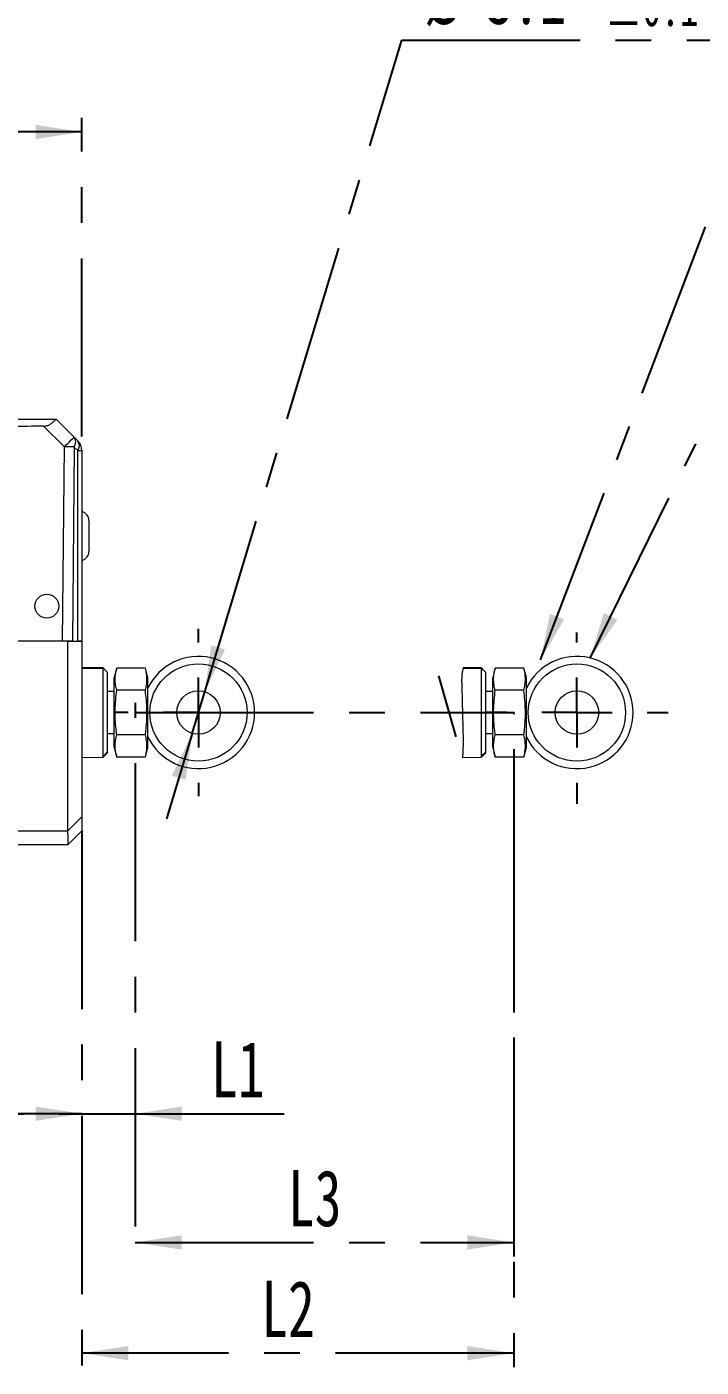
# Model space of a CAD drawing. Header units: millimetres. Extents: x 5 to 415, y 5 to 292.
# Drawn here: x 171.2 to 219.2, y 133.9 to 229.4 of the extents above; entities that cross this region are included whole.
import ezdxf

# ---------------------------------------------------------------- set-up
doc = ezdxf.new("R2010")
doc.units = ezdxf.units.MM
doc.linetypes.add('CENTERX2', pattern=[20.32, 12.7, -2.54, 2.54, -2.54])
doc.layers.add('CENTER_LINE', color=7, linetype='CENTERX2')
doc.styles.add('SLDTEXTSTYLE0', font='TXT', dxfattribs={"width": 0.7})
doc.dimstyles.new('SLDDIMSTYLE0', dxfattribs={"dimtxt": 4, "dimasz": 3.302, "dimexe": 0, "dimexo": 0.0625, "dimgap": 1, "dimtad": 1, "dimrnd": 1e-09, "dimzin": 12, "dimdsep": 46, "dimtxsty": 'SLDTEXTSTYLE0', "dimsah": 1, "dimcen": 0.09, "dimadec": 0, "dimazin": 3, "dimtfac": 1, "dimtofl": 0, "dimtmove": 0, "dimatfit": 3, "dimfxl": 1, "dimfrac": 2, "dimtolj": 1, "dimtzin": 12, "dimarcsym": 0})
doc.dimstyles.new('SLDDIMSTYLE1', dxfattribs={"dimtxt": 4, "dimasz": 3.302, "dimexe": 0, "dimexo": 0.0625, "dimgap": 1, "dimtad": 1, "dimrnd": 1e-09, "dimzin": 12, "dimdsep": 46, "dimtxsty": 'SLDTEXTSTYLE0', "dimsah": 1, "dimcen": 0.09, "dimadec": 0, "dimazin": 3, "dimtfac": 1, "dimtmove": 0, "dimatfit": 0, "dimfxl": 1, "dimfrac": 2, "dimtolj": 1, "dimtzin": 12, "dimarcsym": 0})
doc.dimstyles.new('SLDDIMSTYLE4', dxfattribs={"dimtxt": 4, "dimasz": 3.302, "dimexe": 0, "dimexo": 0.0625, "dimgap": 1, "dimtad": 0, "dimtih": 1, "dimtoh": 1, "dimrnd": 1e-09, "dimzin": 12, "dimdsep": 46, "dimtxsty": 'SLDTEXTSTYLE0', "dimsah": 1, "dimcen": 0, "dimadec": 0, "dimazin": 3, "dimtol": 1, "dimtp": 0.1, "dimtm": 0.1, "dimtfac": 1, "dimtmove": 0, "dimatfit": 3, "dimfxl": 1, "dimfrac": 2, "dimtolj": 1, "dimarcsym": 0})
doc.dimstyles.new('SLDDIMSTYLE5', dxfattribs={"dimtxt": 0.18, "dimasz": 3.302, "dimexe": 0, "dimexo": 0.0625, "dimgap": 0, "dimtad": 0, "dimtih": 1, "dimtoh": 1, "dimdec": 0, "dimrnd": 1e-09, "dimzin": 0, "dimdsep": 46, "dimtxsty": 'Standard', "dimsah": 1, "dimcen": 0.09, "dimadec": 0, "dimazin": 0, "dimtfac": 3.302, "dimtdec": 0, "dimtofl": 0, "dimtmove": 0, "dimatfit": 3, "dimfxl": 1, "dimfrac": 2, "dimtolj": 1, "dimtzin": 0, "dimarcsym": 0})

# ---------------------------------------------------------------- blocks, each defined once
blk = doc.blocks.new('_D')
at = {"layer": 'CENTER_LINE'}
for p, q in [((178.921, 176.94), (178.921, 141.773)), ((205.88, 172.616), (205.88, 141.773)), ((178.921, 142.773), (205.88, 142.773))]:
    blk.add_line(p, q, dxfattribs=at)
for points in [[(178.921, 142.773), (182.223, 142.265), (182.223, 143.281)], [(205.88, 142.773), (202.578, 143.281), (202.578, 142.265)]]:
    blk.add_solid(points, dxfattribs=at)
at = {"layer": 'CENTER_LINE', "insert": (189.795, 147.929), "char_height": 4, "attachment_point": 1, "style": 'SLDTEXTSTYLE0'}
blk.add_mtext('L3', dxfattribs=at)
blk = doc.blocks.new('_D_1')
at = {"layer": 'CENTER_LINE'}
for p, q in [((205.88, 176.94), (205.88, 133.882)), ((175.121, 172.11), (175.121, 133.882)), ((205.88, 134.882), (175.121, 134.882))]:
    blk.add_line(p, q, dxfattribs=at)
for points in [[(175.121, 134.882), (178.423, 134.374), (178.423, 135.39)], [(205.88, 134.882), (202.578, 135.39), (202.578, 134.374)]]:
    blk.add_solid(points, dxfattribs=at)
at = {"layer": 'CENTER_LINE', "insert": (187.895, 140.038), "char_height": 4, "attachment_point": 1, "style": 'SLDTEXTSTYLE0'}
blk.add_mtext('L2', dxfattribs=at)
blk = doc.blocks.new('_D_8')
at = {"layer": 'CENTER_LINE'}
for p, q in [((117.621, 175.422), (117.621, 150.949)), ((175.121, 172.11), (175.121, 150.949)), ((117.621, 151.949), (175.121, 151.949))]:
    blk.add_line(p, q, dxfattribs=at)
for points in [[(117.621, 151.949), (120.923, 151.441), (120.923, 152.457)], [(175.121, 151.949), (171.819, 152.457), (171.819, 151.441)]]:
    blk.add_solid(points, dxfattribs=at)
at = {"layer": 'CENTER_LINE', "insert": (141.576, 157.105), "char_height": 4, "attachment_point": 1, "style": 'SLDTEXTSTYLE0'}
blk.add_mtext('57.5', dxfattribs=at)
blk = doc.blocks.new('_D_9')
at = {"layer": 'CENTER_LINE'}
for p, q in [((178.921, 176.94), (178.921, 150.949)), ((175.121, 172.11), (175.121, 150.949)), ((175.121, 151.949), (168.771, 151.949)), ((175.121, 151.949), (178.921, 151.949)), ((178.921, 151.949), (189.531, 151.949))]:
    blk.add_line(p, q, dxfattribs=at)
for points in [[(175.121, 151.949), (171.819, 152.457), (171.819, 151.441)], [(178.921, 151.949), (182.223, 151.441), (182.223, 152.457)]]:
    blk.add_solid(points, dxfattribs=at)
at = {"layer": 'CENTER_LINE', "insert": (184.32, 157.105), "char_height": 4, "attachment_point": 1, "style": 'SLDTEXTSTYLE0'}
blk.add_mtext('L1', dxfattribs=at)
blk = doc.blocks.new('_D_11')
at = {"layer": 'CENTER_LINE'}
for p, q in [((117.621, 187.04), (117.621, 222.923)), ((175.121, 200.208), (175.121, 222.923)), ((175.121, 221.923), (117.621, 221.923))]:
    blk.add_line(p, q, dxfattribs=at)
for points in [[(117.621, 221.923), (120.923, 221.415), (120.923, 222.431)], [(175.121, 221.923), (171.819, 222.431), (171.819, 221.415)]]:
    blk.add_solid(points, dxfattribs=at)
at = {"layer": 'CENTER_LINE', "insert": (141.576, 227.079), "char_height": 4, "attachment_point": 1, "style": 'SLDTEXTSTYLE0'}
blk.add_mtext('57.5', dxfattribs=at)
blk = doc.blocks.new('_D_12')
at = {"layer": 'CENTER_LINE'}
for p, q in [((183.869, 182.023), (197.9, 228.462)), ((197.9, 228.462), (233.922, 228.462)), ((182.973, 179.056), (183.869, 182.023)), ((182.973, 179.056), (181.136, 172.977))]:
    blk.add_line(p, q, dxfattribs=at)
for points in [[(183.869, 182.023), (185.311, 185.037), (184.338, 185.331)], [(182.973, 179.056), (181.531, 176.042), (182.504, 175.748)]]:
    blk.add_solid(points, dxfattribs=at)
at = {"layer": 'CENTER_LINE', "attachment_point": 1, "style": 'SLDTEXTSTYLE0'}
for s, insert, char_height in [('%%c', (199.488, 233.618), 4), ('3.1', (203.916, 233.618), 4), ('HOLE', (221.433, 233.618), 4), ('±0.1', (212.377, 232.269), 2.8)]:
    blk.add_mtext(s, dxfattribs=dict(at, insert=insert, char_height=char_height))
blk = doc.blocks.new('SW_CENTERMARKSYMBOL_1')
at = {"layer": 'CENTER_LINE', "color": 0}
for p, q in [((0, 5), (0, 5.964)), ((0, 0), (0, 2.5)), ((-5, 0), (-5.964, 0)), ((0, 0), (-2.5, 0)), ((0, 0), (0, -2.5)), ((0, 0), (2.5, 0)), ((5, 0), (5.964, 0)), ((0, -5), (0, -5.964))]:
    blk.add_line(p, q, dxfattribs=at)
blk = doc.blocks.new('SW_CENTERMARKSYMBOL_6')
at = {"layer": 'CENTER_LINE', "color": 0}
for p, q in [((0, 5), (0, 5.7)), ((0, 0), (0, 2.5)), ((-5, 0), (-6.5, 0)), ((0, 0), (-2.5, 0)), ((0, 0), (0, -2.5)), ((0, 0), (2.5, 0)), ((5, 0), (6.5, 0)), ((0, -5), (0, -6.5))]:
    blk.add_line(p, q, dxfattribs=at)

msp = doc.modelspace()

# ---------------------------------------------------------------- linework, layer by layer
at = {"color": 7, "linetype": 'Continuous', "lineweight": 18}
for p, q in [((173.303, 201.422), (170.121, 201.422)), ((173.869, 199.477), (172.392, 200.954)), ((173.333, 201.41), (174.567, 200.175)), ((174.567, 200.175), (174.828, 199.915)), ((173.747, 185.622), (173.869, 199.477)), ((174.567, 199.468), (174.445, 185.622)), ((174.828, 199.208), (174.567, 199.468)), ((174.828, 185.622), (174.828, 199.208)), ((174.828, 199.208), (175.121, 199.208)), ((175.121, 199.208), (175.121, 185.622)), ((175.621, 194.222), (175.621, 193.122)), ((175.621, 193.122), (175.621, 192.022)), ((174.121, 185.62), (132.421, 185.62)), ((173.747, 185.622), (170.121, 185.622)), ((174.445, 185.622), (173.747, 185.622)), ((174.121, 172.12), (174.121, 185.62)), ((174.121, 185.62), (175.121, 185.62)), ((174.445, 185.622), (174.828, 185.622)), ((175.121, 185.622), (174.828, 185.622)), ((175.121, 185.62), (175.121, 185.622)), ((175.121, 185.62), (175.121, 173.11)), ((176.628, 183.721), (175.121, 183.751)), ((176.628, 183.66), (175.121, 183.682)), ((176.921, 183.421), (176.628, 183.721)), ((177.602, 183.715), (177.421, 183.04)), ((179.64, 183.715), (177.602, 183.715)), ((179.821, 183.04), (179.64, 183.715)), ((203.586, 183.66), (202.276, 183.679)), ((203.586, 183.721), (202.297, 183.747)), ((203.586, 177.358), (203.586, 183.721)), ((204.561, 183.715), (204.38, 183.04)), ((206.599, 183.715), (204.561, 183.715)), ((206.78, 183.04), (206.599, 183.715)), ((177.421, 180.54), (177.421, 183.04)), ((179.821, 180.54), (179.821, 183.04)), ((203.88, 183.421), (203.88, 177.658)), ((204.38, 180.54), (204.38, 183.04)), ((206.78, 180.54), (206.78, 183.04)), ((177.421, 182.04), (176.921, 182.04)), ((179.64, 182.127), (177.602, 182.127)), ((204.38, 182.04), (203.88, 182.04)), ((206.599, 182.127), (204.561, 182.127)), ((177.421, 178.04), (177.421, 180.54)), ((179.821, 178.04), (179.821, 180.54)), ((204.38, 178.04), (204.38, 180.54)), ((206.78, 178.04), (206.78, 180.54)), ((176.921, 179.04), (177.421, 179.04)), ((179.64, 178.952), (177.602, 178.952)), ((203.88, 179.04), (204.38, 179.04)), ((206.599, 178.952), (204.561, 178.952)), ((176.628, 177.42), (176.921, 177.714)), ((177.421, 178.04), (177.602, 177.364)), ((179.64, 177.364), (179.821, 178.04)), ((204.38, 178.04), (204.561, 177.364)), ((206.599, 177.364), (206.78, 178.04)), ((175.121, 177.327), (176.628, 177.358)), ((176.628, 177.358), (176.921, 177.658)), ((179.64, 177.364), (177.602, 177.364)), ((202.238, 177.33), (203.586, 177.358)), ((203.586, 177.42), (203.586, 177.358)), ((206.599, 177.364), (204.561, 177.364)), ((174.121, 172.11), (175.121, 173.11)), ((175.121, 173.11), (175.121, 172.12)), ((132.421, 172.12), (174.121, 172.12)), ((175.121, 172.12), (174.121, 171.12)), ((174.121, 171.12), (132.421, 171.12)), ((174.121, 171.12), (174.121, 171.12))]:
    msp.add_line(p, q, dxfattribs=at)
at = {"color": 7, "linetype": 'Continuous', "lineweight": 18, "flags": 128}
for points in [[(173.869, 199.477), (174.006, 199.614), (174.137, 199.745), (174.258, 199.866), (174.363, 199.971), (174.45, 200.058), (174.514, 200.122), (174.554, 200.162), (174.567, 200.175)], [(202.297, 183.747), (202.29, 183.724), (202.283, 183.701), (202.276, 183.679), (202.268, 183.653), (202.261, 183.627), (202.254, 183.602), (202.247, 183.576), (202.241, 183.55), (202.235, 183.524), (202.229, 183.498), (202.223, 183.47), (202.217, 183.441), (202.212, 183.412), (202.207, 183.384), (202.203, 183.355), (202.198, 183.326), (202.195, 183.297), (202.191, 183.268), (202.188, 183.239), (202.185, 183.21), (202.182, 183.181), (202.18, 183.153), (202.178, 183.124), (202.176, 183.096), (202.174, 183.063), (202.173, 183.03), (202.172, 182.998), (202.171, 182.965), (202.17, 182.932), (202.169, 182.899), (202.169, 182.867), (202.169, 182.834), (202.169, 182.792), (202.17, 182.751), (202.17, 182.71), (202.171, 182.668), (202.172, 182.627), (202.174, 182.548), (202.177, 182.47), (202.179, 182.392), (202.181, 182.313), (202.184, 182.235), (202.186, 182.156), (202.191, 181.971), (202.196, 181.787), (202.202, 181.587), (202.207, 181.387), (202.212, 181.187), (202.217, 180.987), (202.222, 180.788), (202.227, 180.589), (202.232, 180.39), (202.236, 180.208), (202.241, 180.027), (202.245, 179.845), (202.249, 179.664), (202.254, 179.484), (202.258, 179.303), (202.26, 179.217), (202.262, 179.13), (202.264, 179.044), (202.266, 178.957), (202.267, 178.871), (202.268, 178.784), (202.269, 178.697), (202.27, 178.638), (202.27, 178.578), (202.271, 178.518), (202.271, 178.458), (202.27, 178.397), (202.27, 178.337), (202.269, 178.276), (202.269, 178.215), (202.268, 178.161), (202.266, 178.106), (202.265, 178.051), (202.263, 177.996), (202.261, 177.941), (202.259, 177.886), (202.257, 177.831), (202.254, 177.776), (202.251, 177.721), (202.249, 177.677), (202.247, 177.633), (202.245, 177.589), (202.243, 177.545), (202.241, 177.501), (202.24, 177.467), (202.239, 177.432), (202.239, 177.398), (202.238, 177.364), (202.238, 177.33)], [(203.88, 183.421), (203.733, 183.571), (203.586, 183.721)], [(203.586, 177.42), (203.733, 177.567), (203.88, 177.714)], [(203.586, 177.358), (203.733, 177.508), (203.88, 177.658)]]:
    msp.add_lwpolyline(points, dxfattribs=at)
at = {"color": 7, "linetype": 'Continuous', "lineweight": 18}
for centre, radius in [((172.621, 188.122), 0.85), ((183.421, 180.54), 3.464), ((210.38, 180.54), 3.464), ((183.421, 180.54), 1.55), ((210.38, 180.54), 1.55)]:
    msp.add_circle(centre, radius, dxfattribs=at)
for centre, radius, start, end in [((174.06, 199.822), 0.619, 325.14306, 34.85694), ((174.32, 199.561), 0.619, 325.14306, 34.85694), ((174.121, 199.208), 1, 0, 45), ((173.159, 114.739), 84.741, 89.04802, 89.52025), ((174.971, 194.222), 0.65, 0, 76.65764), ((174.971, 192.022), 0.65, 283.34236, 0), ((183.421, 180.54), 4, 205.84193, 154.15807), ((210.38, 180.54), 4, 205.84192, 154.15808), ((175.121, 172.12), 1, 180, 180.573)]:
    msp.add_arc(centre, radius, start, end, dxfattribs=at)
msp.add_ellipse((269.906, 200.422), major_axis=(114.589, -0.009), ratio=0.008727, start_param=2.588671, end_param=2.627643, dxfattribs=at)
for points, knots in [([(172.392, 200.954), (172.476, 200.961), (172.644, 200.974), (172.878, 201.089), (173.06, 201.24), (173.203, 201.373), (173.29, 201.433), (173.321, 201.416), (173.333, 201.41)], [0, 0, 0, 0, 0.1540722, 0.3092067, 0.4883347, 0.6715016, 0.8782308, 1, 1, 1, 1]), ([(176.628, 177.358), (176.628, 177.37), (176.628, 177.394), (176.628, 177.583), (176.628, 177.876), (176.628, 178.275), (176.628, 178.761), (176.628, 179.314), (176.628, 179.915), (176.628, 180.54), (176.628, 181.164), (176.628, 181.765), (176.628, 182.319), (176.628, 182.804), (176.628, 183.202), (176.628, 183.496), (176.628, 183.686), (176.628, 183.709), (176.628, 183.721)], [0, 0, 0, 0, 0.062413, 0.124998, 0.187548, 0.250006, 0.31249, 0.375003, 0.437509, 0.500008, 0.56251, 0.625014, 0.68751, 0.749997, 0.812487, 0.874988, 0.937496, 1, 1, 1, 1]), ([(177.602, 182.127), (177.571, 182.258), (177.508, 182.519), (177.478, 182.915), (177.506, 183.315), (177.57, 183.582), (177.602, 183.715)], [0, 0, 0, 0, 0.247103, 0.495209, 0.74698, 1, 1, 1, 1]), ([(179.64, 182.127), (179.671, 182.258), (179.734, 182.519), (179.764, 182.915), (179.736, 183.315), (179.672, 183.582), (179.64, 183.715)], [0, 0, 0, 0, 0.2471026, 0.495209, 0.7469801, 1, 1, 1, 1]), ([(204.561, 182.127), (204.529, 182.257), (204.467, 182.515), (204.437, 182.915), (204.466, 183.319), (204.529, 183.582), (204.561, 183.715)], [0, 0, 0, 0, 0.24888, 0.495262, 0.745217, 1, 1, 1, 1]), ([(206.599, 182.127), (206.63, 182.257), (206.692, 182.515), (206.722, 182.915), (206.694, 183.319), (206.63, 183.582), (206.599, 183.715)], [0, 0, 0, 0, 0.24888, 0.495262, 0.745217, 1, 1, 1, 1]), ([(176.921, 183.421), (176.921, 183.41), (176.921, 183.389), (176.921, 183.217), (176.921, 182.95), (176.921, 182.589), (176.921, 182.149), (176.921, 181.648), (176.921, 181.104), (176.921, 180.538), (176.921, 179.973), (176.921, 179.429), (176.921, 178.928), (176.921, 178.488), (176.921, 178.127), (176.921, 177.861), (176.921, 177.69), (176.921, 177.669), (176.921, 177.658)], [0, 0, 0, 0, 0.062861, 0.125163, 0.187767, 0.250235, 0.312647, 0.375273, 0.437567, 0.500217, 0.562569, 0.625102, 0.687653, 0.749999, 0.812654, 0.87494, 0.937556, 1, 1, 1, 1]), ([(177.602, 178.952), (177.585, 179.086), (177.511, 179.675), (177.452, 180.74), (177.552, 181.662), (177.602, 182.127)], [0, 0, 0, 0, 0.126972, 0.560077, 1, 1, 1, 1]), ([(179.64, 178.952), (179.657, 179.086), (179.731, 179.675), (179.79, 180.74), (179.69, 181.662), (179.64, 182.127)], [0, 0, 0, 0, 0.1269715, 0.560077, 1, 1, 1, 1]), ([(204.561, 178.952), (204.544, 179.086), (204.47, 179.675), (204.411, 180.74), (204.51, 181.662), (204.561, 182.127)], [0, 0, 0, 0, 0.1269714, 0.5600769, 1, 1, 1, 1]), ([(206.599, 178.952), (206.615, 179.086), (206.69, 179.675), (206.748, 180.74), (206.649, 181.662), (206.599, 182.127)], [0, 0, 0, 0, 0.126971, 0.560077, 1, 1, 1, 1]), ([(177.602, 177.364), (177.571, 177.495), (177.509, 177.756), (177.478, 178.153), (177.507, 178.553), (177.57, 178.819), (177.602, 178.952)], [0, 0, 0, 0, 0.247646, 0.49521, 0.747561, 1, 1, 1, 1]), ([(179.64, 177.364), (179.671, 177.495), (179.733, 177.756), (179.764, 178.153), (179.735, 178.553), (179.672, 178.819), (179.64, 178.952)], [0, 0, 0, 0, 0.247646, 0.49521, 0.747561, 1, 1, 1, 1]), ([(204.561, 177.364), (204.529, 177.494), (204.467, 177.752), (204.437, 178.152), (204.466, 178.556), (204.529, 178.819), (204.561, 178.952)], [0, 0, 0, 0, 0.248881, 0.495262, 0.745217, 1, 1, 1, 1]), ([(206.599, 177.364), (206.63, 177.494), (206.692, 177.752), (206.722, 178.152), (206.694, 178.556), (206.63, 178.819), (206.599, 178.952)], [0, 0, 0, 0, 0.24888, 0.495262, 0.745217, 1, 1, 1, 1]), ([(176.628, 177.419), (176.655, 177.43), (176.711, 177.45), (176.767, 177.503), (176.795, 177.529)], [0, 0, 0, 0, 0.504427, 1, 1, 1, 1]), ([(176.628, 177.42), (176.628, 177.42), (176.628, 177.359), (176.628, 177.358), (176.628, 177.358)], [0, 0, 0, 0, 0.007463, 1, 1, 1, 1]), ([(203.586, 177.419), (203.615, 177.431), (203.678, 177.456), (203.727, 177.504), (203.754, 177.529)], [0, 0, 0, 0, 0.4580721, 1, 1, 1, 1]), ([(174.121, 171.12), (174.121, 171.121), (174.122, 171.122), (174.126, 171.134), (174.13, 171.152), (174.135, 171.177), (174.139, 171.209), (174.143, 171.247), (174.146, 171.292), (174.149, 171.358), (174.149, 171.436), (174.147, 171.523), (174.144, 171.593), (174.141, 171.666), (174.137, 171.741), (174.132, 171.82), (174.128, 171.908), (174.123, 172.005), (174.122, 172.074), (174.121, 172.11)], [0, 0, 0, 0, 0.053242, 0.10687, 0.161679, 0.216888, 0.270127, 0.323732, 0.378504, 0.433682, 0.540289, 0.595013, 0.650146, 0.703084, 0.756385, 0.810244, 0.864866, 0.932052, 1, 1, 1, 1])]:
    msp.add_open_spline(points, degree=3, knots=knots, dxfattribs=at)
at = {"layer": 'CENTER_LINE'}
for p, q in [((200.516, 183.158), (201.761, 178.8)), ((178.921, 181.241), (178.921, 180.154)), ((178.921, 180.54), (205.921, 180.54)), ((205.88, 180.54), (205.88, 180.421)), ((205.88, 177.94), (205.88, 173.616))]:
    msp.add_line(p, q, dxfattribs=at)

# ---------------------------------------------------------------- block references
for name, p in [('SW_CENTERMARKSYMBOL_1', (183.421, 180.54)), ('SW_CENTERMARKSYMBOL_6', (210.38, 180.54))]:
    msp.add_blockref(name, p, dxfattribs=at)

# ---------------------------------------------------------------- dimensions: what is measured, and where the dimension line sits
dim = msp.add_diameter_dim_2p(p1=(183.869, 182.023), p2=(182.973, 179.056), text='<> HOLE', dimstyle='SLDDIMSTYLE4', dxfattribs=at)
dim.commit()
dim.dimension.update_dxf_attribs({"geometry": '_D_12', "text_midpoint": (216.705, 231.292), "dimtype": 163})
for base, p1, p2, picture, middle in [((117.621, 221.923), (175.121, 199.208), (117.621, 186.04), '_D_11', (146.371, 221.923)), ((175.121, 134.882), (205.88, 177.94), (175.121, 173.11), '_D_1', (190.5, 134.882)), ((205.88, 142.773), (178.921, 177.94), (205.88, 173.616), '_D', (192.4, 142.773)), ((175.121, 151.949), (117.621, 176.422), (175.121, 173.11), '_D_8', (146.371, 151.949))]:
    dim = msp.add_linear_dim(base=base, p1=p1, p2=p2, dimstyle='SLDDIMSTYLE0', dxfattribs=at)
    dim.commit()
    dim.dimension.update_dxf_attribs({"geometry": picture, "text_midpoint": middle, "dimtype": 160})
dim = msp.add_linear_dim(base=(178.921, 151.949), p1=(175.121, 173.11), p2=(178.921, 177.94), text='L1', dimstyle='SLDDIMSTYLE1', dxfattribs=at)
dim.commit()
dim.dimension.update_dxf_attribs({"geometry": '_D_9', "text_midpoint": (186.926, 151.949), "dimtype": 160})

# ---------------------------------------------------------------- leaders
for points in [[(207.796, 184.3), (220.829, 218.576)], [(211.325, 184.426), (218.848, 199.695)]]:
    msp.add_leader(points, dimstyle='SLDDIMSTYLE5', dxfattribs=at)

doc.saveas('drawing.dxf')
